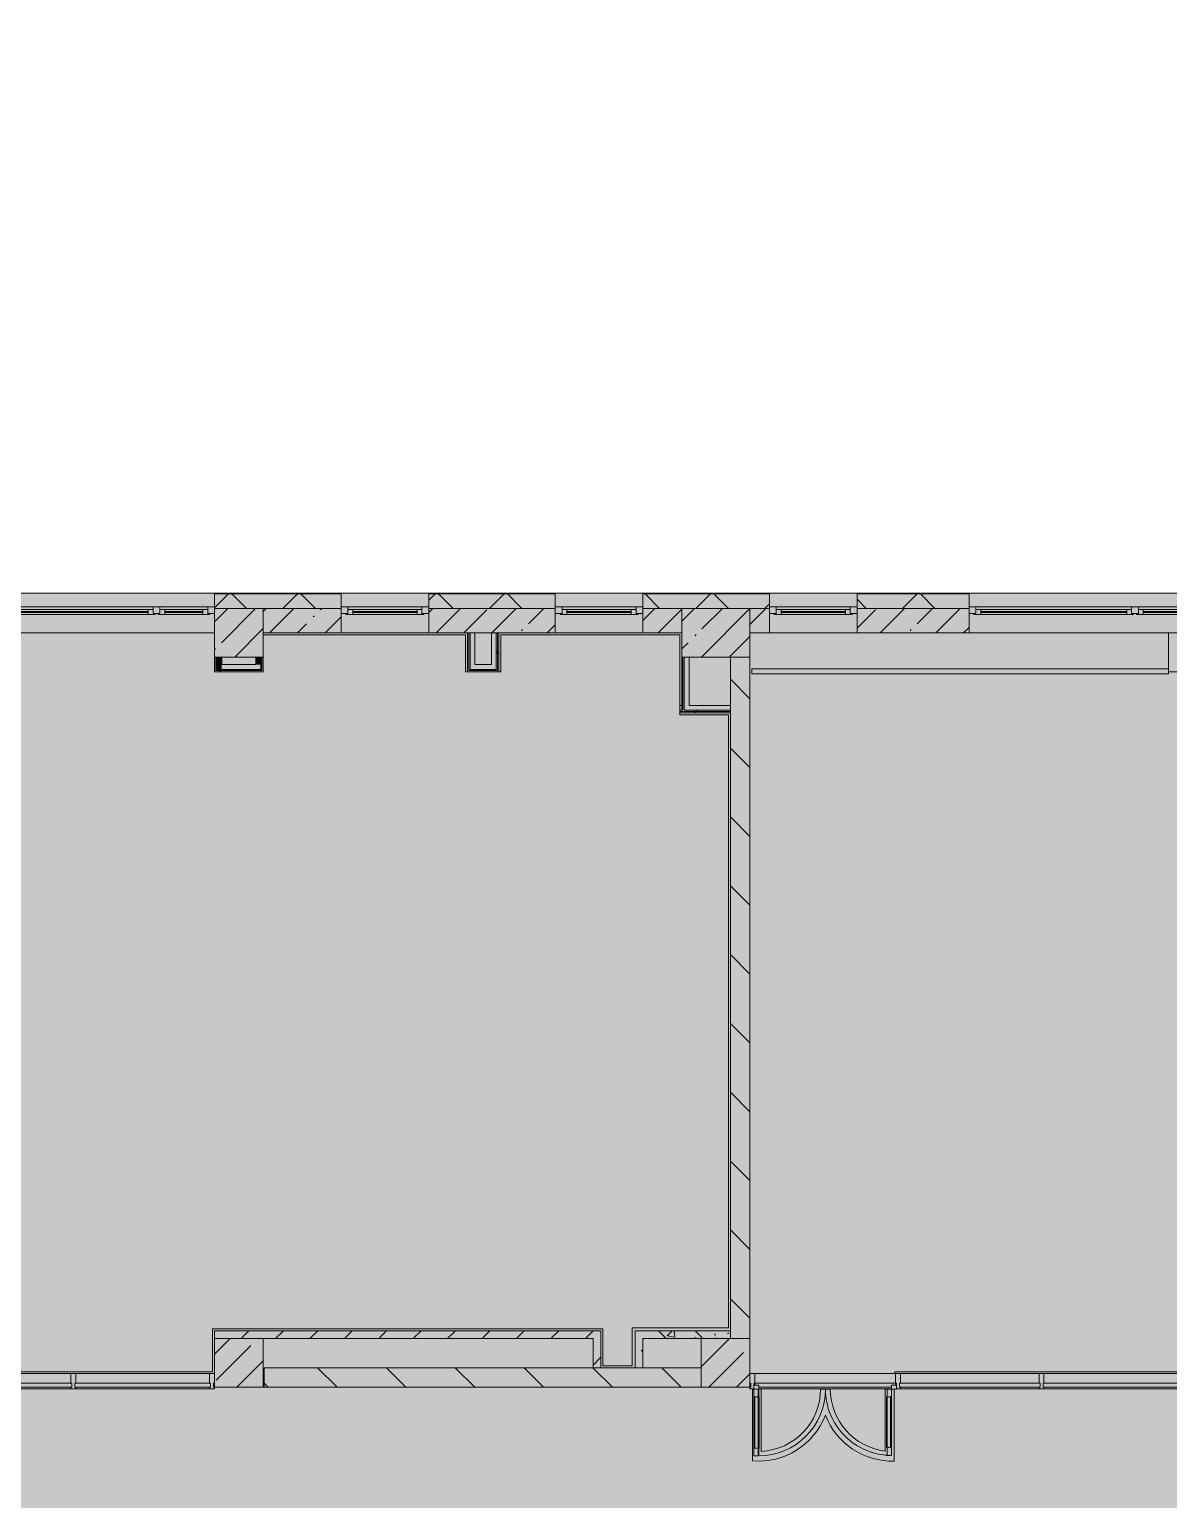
# Model space of a CAD drawing. Header units: millimetres. Extents: x 81731 to 272849, y -8553 to 29000.
# Drawn here: x 249488 to 261189, y 12246 to 27348 of the extents above; entities that cross this region are included whole.
import ezdxf

# ---------------------------------------------------------------- set-up
doc = ezdxf.new("R2010")
doc.units = ezdxf.units.MM
doc.layers.add('A-DETL-GENF-1', color=7, linetype='Continuous', lineweight=9, true_color=0xc0c0c0, transparency=0.4)
for name, color, linetype, lineweight, true_color in [('A-DETL-GENF-2', 7, 'Continuous', 5, 0xe2e2e2), ('A-DETL-GENF-3', 7, 'Continuous', 5, 0xb7b7b7), ('A-DOOR-3', 7, 'Continuous', 5, 0xb7b7b7), ('A-FLOR-2', 7, 'Continuous', 5, 0xb7b7b7), ('A-GLAZ-2', 7, 'Continuous', 5, 0x737373), ('A-GLAZ-CURT-3', 7, 'Continuous', 5, 0x737373), ('A-GLAZ-CWMG-4', 7, 'Continuous', 5, 0x737373), ('A-WALL-7', 7, 'Continuous', 5, 0x737373), ('A-WALL-8', 7, 'Continuous', 9, 0x737373), ('I-WALL-22', 7, 'Continuous', 5, 0xe7e7e7), ('I-WALL-23', 7, 'Continuous', 9, 0xe7e7e7), ('I-WALL-25', 7, 'Continuous', 5, 0x737373), ('I-WALL-26', 7, 'Continuous', 5, 0x787878), ('S-COLS-2', 7, 'Continuous', 5, 0x737373)]:
    doc.layers.add(name, color=color, linetype=linetype, lineweight=lineweight, true_color=true_color)
for name, color, linetype, lineweight in [('A-GLAZ-CURT-2', 7, 'Continuous', 5), ('A-WALL-6', 7, 'Continuous', 5), ('I-WALL-24', 7, 'Continuous', 5), ('S-COLS-1', 7, 'Continuous', 5)]:
    doc.layers.add(name, color=color, linetype=linetype, lineweight=lineweight)
pattern_1 = [(45, (145838.57, 0), (-285.1231, 285.1231), []), (45, (146123.7, 0), (-285.1231, 285.1231), [504.031, -100.806, 16.764, -84.042])]
pattern_2 = [(135, (145838.57, 0), (-353.5534, -353.5534), [])]
pattern_3 = [(135, (145838.57, 0), (-377.1708, -377.1708), [533.4, -88.9, 17.78, -88.9]), (135, (145838.57, 376.94), (-377.1708, -377.1708), []), (50, (145838.57, 0), (637.6445, -55.7866), [66.675, -733.425]), (355, (145838.6, 0), (-123.3494, 668.6992), [53.34, -586.74]), (100.451, (145891.7, -4.65), (514.299, 612.908), [56.665, -623.315]), (46.184, (145838.6, 177.8), (948.7764, -147.1497), [100.012, -1100.137]), (96.636, (145917.6, 165.5), (830.909, 865.997), [84.998, -934.973]), (351.184, (145838.6, 177.8), (830.918, 865.988), [80.01, -880.11]), (21, (145927.47, 133.35), (530.6506, -357.9283), [66.675, -733.425]), (326, (145927.5, 133.35), (216.308, 644.6585), [53.34, -586.74]), (71.451, (145971.7, 103.5), (746.9596, 286.7243), [56.665, -623.315]), (37.5, (145838.57, 0), (10.81053, 295.9426), [16.764, -562.864, 16.764, -578.866, -588.962]), (37.5, (145838.57, 0), (10.81053, 295.9426), [-1175.258, 16.764, -572.198]), (7.5, (145838.57, 0), (233.8692, 350.63175), [16.764, -322.834, 16.764, -549.529, -224.472]), (7.5, (145838.57, 0), (233.8692, 350.63175), [-905.891, 16.764, -207.708]), (327.5, (145640.32, 0), (474.5678, -20.0513), [16.764, -205.486, 16.764, -676.656, -920.115]), (327.5, (145640.32, 0), (474.5678, -20.0513), [-915.67, 16.764, -903.351]), (317.5, (145551.42, 0), (518.4522, 88.9934), [16.764, -272.161, 16.764, -443.738, -653.415]), (317.5, (145551.42, 0), (518.4522, 88.9934), [-749.427, 16.764, -636.651])]
pattern_4 = [(45, (145838.6, 0), (-530.33, 530.33), []), (135, (145838.6, 0), (-530.33, -530.33), [])]
pattern_5 = [(45, (145838.57, 0), (-176.7767, 176.7767), [])]

# ---------------------------------------------------------------- blocks, each defined once
blk = doc.blocks.new('120_Окно_СКБ_1Ст - 120_Окно_СКБ_1Ст 900х2500_h_ с форточкой-22877787-2_4_3_птичка')
at = {"layer": 'A-GLAZ-2'}
for p, q in [((-450, -127), (-450, -57)), ((-450, -57), (-380, -57)), ((450, -57), (-450, -57)), ((-380, -127), (-450, -127)), ((-450, -127), (-400, -127)), ((-380, -127), (-400, -127)), ((-400, -127), (-400, -137)), ((-400, -137), (400, -137)), ((400, -137), (-400, -137)), ((-380, -57), (-380, -127)), ((380, -87), (-380, -87)), ((-380, -87), (-380, -127)), ((-330, -137), (-330, -87)), ((-330, -107), (330, -107)), ((330, -117), (-330, -117)), ((330, -137), (330, -87)), ((380, -127), (380, -57)), ((380, -57), (450, -57)), ((380, -127), (380, -87)), ((450, -127), (380, -127)), ((400, -127), (380, -127)), ((400, -127), (450, -127)), ((400, -137), (400, -127)), ((450, -57), (450, -127))]:
    blk.add_line(p, q, dxfattribs=at)
blk = doc.blocks.new('120_Окно_СКБ_2Ст_Фрамуга сверху - 120_Окно_СКБ_2Ст_2300х2500_h_ ДОО-23103760-2_4_3_птичка')
at = {"layer": 'A-GLAZ-2'}
for p, q in [((-1150, -127), (-1150, -57)), ((-1150, -57), (-1080, -57)), ((1150, -57), (-1150, -57)), ((-1080, -127), (-1150, -127)), ((-1150, -127), (-1100, -127)), ((-1080, -127), (-1100, -127)), ((-1100, -127), (-1100, -137)), ((-1100, -137), (540, -137)), ((540, -137), (-1100, -137)), ((-1080, -57), (-1080, -127)), ((-1080, -57), (1080, -57)), ((520, -87), (-1080, -87)), ((-1080, -87), (-1080, -127)), ((-1030, -137), (-1030, -87)), ((-1030, -107), (470, -107)), ((470, -117), (-1030, -117)), ((470, -137), (470, -87)), ((520, -127), (520, -57)), ((520, -57), (590, -57)), ((520, -127), (520, -87)), ((590, -127), (520, -127)), ((540, -127), (520, -127)), ((540, -127), (570, -127)), ((540, -127), (570, -127)), ((540, -137), (540, -127)), ((590, -127), (570, -127)), ((570, -127), (570, -137)), ((570, -137), (1100, -137)), ((1100, -137), (570, -137)), ((590, -57), (590, -127)), ((1080, -87), (590, -87)), ((590, -87), (590, -127)), ((640, -137), (640, -87)), ((640, -107), (1030, -107)), ((1030, -117), (640, -117)), ((1030, -137), (1030, -87)), ((1080, -127), (1080, -57)), ((1080, -57), (1150, -57)), ((1080, -127), (1080, -87)), ((1150, -127), (1080, -127)), ((1100, -127), (1080, -127)), ((1100, -127), (1150, -127)), ((1100, -137), (1100, -127)), ((1150, -57), (1150, -127))]:
    blk.add_line(p, q, dxfattribs=at)
blk = doc.blocks.new('120_Окно_СКБ_2Ст_Фрамуга сверху - 120_Окно_СКБ_2Ст_2300х2500_h_ ДОО-V168-2_4_3_птичка')
at = {"layer": 'A-GLAZ-2'}
for p, q in [((-1150, -127), (-1150, -57)), ((-1150, -57), (-1080, -57)), ((1150, -57), (-1150, -57)), ((-1080, -127), (-1150, -127)), ((-1150, -127), (-1100, -127)), ((-1080, -127), (-1100, -127)), ((-1100, -127), (-1100, -137)), ((-1100, -137), (540, -137)), ((540, -137), (-1100, -137)), ((-1080, -57), (-1080, -127)), ((-1080, -57), (1080, -57)), ((520, -87), (-1080, -87)), ((-1080, -87), (-1080, -127)), ((-1030, -137), (-1030, -87)), ((-1030, -107), (470, -107)), ((470, -117), (-1030, -117)), ((470, -137), (470, -87)), ((520, -127), (520, -57)), ((520, -57), (590, -57)), ((520, -127), (520, -87)), ((590, -127), (520, -127)), ((540, -127), (520, -127)), ((540, -127), (570, -127)), ((540, -127), (570, -127)), ((540, -137), (540, -127)), ((590, -127), (570, -127)), ((570, -127), (570, -137)), ((570, -137), (1100, -137)), ((1100, -137), (570, -137)), ((590, -57), (590, -127)), ((1080, -87), (590, -87)), ((590, -87), (590, -127)), ((640, -137), (640, -87)), ((640, -107), (1030, -107)), ((1030, -117), (640, -117)), ((1030, -137), (1030, -87)), ((1080, -127), (1080, -57)), ((1080, -57), (1150, -57)), ((1080, -127), (1080, -87)), ((1150, -127), (1080, -127)), ((1100, -127), (1080, -127)), ((1100, -127), (1150, -127)), ((1100, -137), (1100, -127)), ((1150, -57), (1150, -127))]:
    blk.add_line(p, q, dxfattribs=at)
blk = doc.blocks.new('BSC_Колонна _Прямоугольная - 500х500-23282986-2_4_3_птичка')
at = {"layer": 'S-COLS-1'}
h = blk.add_hatch(dxfattribs=at)
h.set_pattern_fill('FP_135', color=256, style=0, pattern_type=2)
h.set_pattern_definition([(45, (-105800, -21150), (-285.1231, 285.1231), []), (45, (-105514.88, -21150), (-285.1231, 285.1231), [504.031, -100.806, 16.764, -84.042])])
h.paths.add_polyline_path([(-250, -250), (250, -250), (250, 250), (-250, 250), (-250, -95)])
at = {"layer": 'S-COLS-2'}
for p, q in [((250, 250), (-250, 250)), ((-250, 250), (-250, -250)), ((250, -250), (250, 250)), ((-250, -250), (250, -250))]:
    blk.add_line(p, q, dxfattribs=at)
blk = doc.blocks.new('BSC_Колонна _Прямоугольная - 700х500-V193-2_4_3_птичка')
at = {"layer": 'S-COLS-1'}
h = blk.add_hatch(dxfattribs=at)
h.set_pattern_fill('FP_147', color=256, style=0, pattern_type=2)
h.set_pattern_definition([(45, (-110700, -21150), (-285.1231, 285.1231), []), (45, (-110414.88, -21150), (-285.1231, 285.1231), [504.031, -100.806, 16.764, -84.042])])
h.paths.add_polyline_path([(-350, -250), (350, -250), (350, 250), (-350, 250)])
at = {"layer": 'S-COLS-2'}
for p, q in [((350, 250), (-350, 250)), ((-350, 250), (-350, -250)), ((350, -250), (350, 250)), ((-350, -250), (350, -250))]:
    blk.add_line(p, q, dxfattribs=at)
blk = doc.blocks.new('Прямоугольный импост - Импост структурный с накладкой - 160мм Темный-V232-2_4_3_птичка')
at = {"layer": 'A-GLAZ-CWMG-4'}
for p, q in [((-50, 0), (-50, 17)), ((-50, 17), (0, 17)), ((-40, 0), (-50, 0)), ((-40, -40), (-40, 0)), ((0, 0), (-10, 0)), ((-10, 0), (-10, -40)), ((0, 17), (0, 0)), ((-50, -140), (-50, -40)), ((-50, -40), (-40, -40)), ((0, -140), (-50, -140)), ((-10, -40), (0, -40)), ((0, -40), (0, -140))]:
    blk.add_line(p, q, dxfattribs=at)
blk = doc.blocks.new('Системная панель - Стекло - 40мм-32427251-2_4_3_птичка')
at = {"layer": 'A-GLAZ-CURT-2'}
h = blk.add_hatch(dxfattribs=at)
h.set_pattern_fill('FP_162', color=256, style=0, pattern_type=2)
h.set_pattern_definition([(45, (-105312.5, -12900), (-1414.214, 1414.214), [1000, -3000]), (45, (-106312.5, -13400), (-1414.214, 1414.214), [3000, -1000]), (45, (-104312.5, -13900), (-1414.214, 1414.214), [1000, -3000])])
h.paths.add_polyline_path([(-218, 0), (697, 0), (697, 40), (-697, 40), (-697, 0)])
at = {"layer": 'A-GLAZ-CURT-3'}
for p, q in [((697, 40), (-697, 40)), ((-697, 40), (-697, 0)), ((697, 0), (697, 40)), ((-697, 0), (697, 0))]:
    blk.add_line(p, q, dxfattribs=at)
blk = doc.blocks.new('Прямоугольный импост - Импост структурный с накладкой - 160мм Темный-32427249-2_4_3_птичка')
at = {"layer": 'A-GLAZ-CWMG-4'}
for p, q in [((105500, 13540), (104125, 13540)), ((105500, 13383), (104125, 13383))]:
    blk.add_line(p, q, dxfattribs=at)
blk = doc.blocks.new('Системная панель - Стекло - 40мм-32427252-2_4_3_птичка')
at = {"layer": 'A-GLAZ-CURT-3'}
for p, q in [((720, 40), (-720, 40)), ((-720, 40), (-720, 0)), ((-720, 0), (720, 0)), ((720, 0), (720, 40))]:
    blk.add_line(p, q, dxfattribs=at)
blk = doc.blocks.new('Прямоугольный импост - Импост структурный с накладкой - 160мм Темный-32427250-2_4_3_птичка')
at = {"layer": 'A-GLAZ-CWMG-4'}
for p, q in [((104075, 13540), (102655, 13540)), ((104075, 13383), (102655, 13383))]:
    blk.add_line(p, q, dxfattribs=at)
blk = doc.blocks.new('Прямоугольный импост - Импост структурный с накладкой - 160мм Темный-V234-2_4_3_птичка')
at = {"layer": 'A-GLAZ-CWMG-4'}
for p, q in [((-25, 0), (-25, 17)), ((-25, 17), (25, 17)), ((-15, 0), (-25, 0)), ((-15, -40), (-15, 0)), ((25, 0), (15, 0)), ((15, 0), (15, -40)), ((25, 17), (25, 0)), ((-25, -140), (-25, -40)), ((-25, -40), (-15, -40)), ((25, -140), (-25, -140)), ((15, -40), (25, -40)), ((25, -40), (25, -140))]:
    blk.add_line(p, q, dxfattribs=at)
blk = doc.blocks.new('Прямоугольный импост - Импост структурный с накладкой - 160мм Темный-32356295-2_4_3_птичка')
at = {"layer": 'A-GLAZ-CWMG-4'}
for p, q in [((-50, 40), (-50, 140)), ((-50, 140), (0, 140)), ((-40, 40), (-50, 40)), ((-40, 20), (-40, 40)), ((-10, 40), (-10, 0)), ((0, 40), (-10, 40)), ((-10, 0), (0, 0)), ((0, 140), (0, 40)), ((0, 0), (0, -17)), ((0, -17), (-36, -17))]:
    blk.add_line(p, q, dxfattribs=at)
blk = doc.blocks.new('Системная панель - Стекло - 40мм-32428871-2_4_3_птичка')
at = {"layer": 'A-GLAZ-CURT-3'}
for p, q in [((749, 0), (-749, 0)), ((-749, 0), (-749, -40)), ((749, -40), (749, 0)), ((-749, -40), (749, -40))]:
    blk.add_line(p, q, dxfattribs=at)
blk = doc.blocks.new('Дверь_Витражная_остекление_ - ВВ-23-32429828-2_4_3_птичка')
at = {"layer": 'A-DETL-GENF-2'}
for points in [[(-682.5, 700), (-682.5, 20), (-637.5, 20), (-637.5, 700)], [(687.5, 705), (687.5, 20), (732.5, 20), (732.5, 705)]]:
    blk.add_hatch(color=256, dxfattribs=at).paths.add_polyline_path(points)
at = {"layer": 'A-DETL-GENF-3'}
for p, q in [((-682.5, 700), (-637.5, 700)), ((-682.5, 700), (-682.5, 20)), ((-637.5, 700), (-682.5, 700)), ((-682.5, 700), (-682.5, 20)), ((-682.5, 620), (-637.5, 620)), ((-672.5, 620), (-672.5, 100)), ((-637.5, 700), (-637.5, 20)), ((-637.5, 20), (-637.5, 700)), ((-628.5, 620), (-628.5, 100)), ((678.5, 625), (678.5, 100)), ((732.5, 705), (687.5, 705)), ((687.5, 705), (687.5, 20)), ((732.5, 705), (687.5, 705)), ((687.5, 705), (687.5, 20)), ((732.5, 625), (687.5, 625)), ((722.5, 625), (722.5, 100)), ((732.5, 705), (732.5, 20)), ((732.5, 20), (732.5, 705)), ((-682.5, 100), (-637.5, 100)), ((-637.5, 20), (-682.5, 20)), ((-682.5, 20), (-637.5, 20)), ((732.5, 100), (687.5, 100))]:
    blk.add_line(p, q, dxfattribs=at)
at = {"layer": 'A-DOOR-3'}
for p, q in [((-682.5, 700), (-682.5, 20)), ((682.5, 705), (682.5, 20)), ((-682.5, 20), (-732.5, 20)), ((-732.5, 20), (-732.5, -20)), ((-682.5, -20), (-682.5, 20)), ((732.5, 20), (682.5, 20)), ((682.5, 20), (682.5, -20)), ((732.5, -20), (732.5, 20)), ((-732.5, -20), (-682.5, -20)), ((682.5, -20), (732.5, -20))]:
    blk.add_line(p, q, dxfattribs=at)
for centre, radius, start, end in [((-682.5, 20), 680, 360, 90), ((682.5, 20), 685, 90, 180)]:
    blk.add_arc(centre, radius, start, end, dxfattribs=at)
blk = doc.blocks.new('Прямоугольный импост - Импост структурный с накладкой - 160мм Темный-32428730-2_4_3_птичка')
at = {"layer": 'A-GLAZ-CWMG-4'}
for p, q in [((111101, 13540), (112546, 13540)), ((111101, 13420), (111101, 13440)), ((111101, 13440), (112546, 13440)), ((111141, 13400), (112506, 13400)), ((111141, 13383), (112506, 13383)), ((112546, 13440), (112546, 13420))]:
    blk.add_line(p, q, dxfattribs=at)
blk = doc.blocks.new('Прямоугольный импост - Импост структурный с накладкой - 160мм Темный-32428868-2_4_3_птичка')
at = {"layer": 'A-GLAZ-CWMG-4'}
for p, q in [((114071, 13540), (115549, 13540)), ((114071, 13383), (115549, 13383))]:
    blk.add_line(p, q, dxfattribs=at)
blk = doc.blocks.new('Системная панель - Стекло - 40мм-32428872-2_4_3_птичка')
at = {"layer": 'A-GLAZ-CURT-2'}
h = blk.add_hatch(dxfattribs=at)
h.set_pattern_fill('FP_163', color=256, style=0, pattern_type=2)
h.set_pattern_definition([(225, (113808, 12900), (1414.214, -1414.214), [1000, -3000]), (225, (114808, 13400), (1414.214, -1414.214), [3000, -1000]), (225, (112808, 13900), (1414.214, -1414.214), [1000, -3000])])
h.paths.add_polyline_path([(-723, 0), (-723, -40), (722, -40), (722, 0), (-561, 0)])
at = {"layer": 'A-GLAZ-CURT-3'}
for p, q in [((722, 0), (-723, 0)), ((-723, 0), (-723, -40)), ((722, -40), (722, 0)), ((-723, -40), (722, -40))]:
    blk.add_line(p, q, dxfattribs=at)
blk = doc.blocks.new('Прямоугольный импост - Импост структурный с накладкой - 160мм Темный-32428869-2_4_3_птичка')
at = {"layer": 'A-GLAZ-CWMG-4'}
for p, q in [((112596, 13540), (114021, 13540)), ((112596, 13383), (114021, 13383))]:
    blk.add_line(p, q, dxfattribs=at)
blk = doc.blocks.new('Прямоугольный импост - Импост структурный с накладкой - 160мм Темный-32356291-2_4_3_птичка')
at = {"layer": 'A-GLAZ-CWMG-4'}
for p, q in [((-25, 40), (-25, 140)), ((-25, 140), (25, 140)), ((-15, 40), (-25, 40)), ((-25, -17), (-25, 0)), ((-25, 0), (-15, 0)), ((-15, 0), (-15, 40)), ((15, 40), (15, 20)), ((25, 40), (15, 40)), ((25, 140), (25, 40)), ((15, -17), (-25, -17))]:
    blk.add_line(p, q, dxfattribs=at)
blk = doc.blocks.new('Прямоугольный импост - Импост структурный с накладкой - 160мм Темный-30755836-2_4_3_птичка')
at = {"layer": 'A-GLAZ-CWMG-4'}
for p, q in [((-25, 40), (-25, 140)), ((-25, 140), (25, 140)), ((-15, 40), (-25, 40)), ((-25, -17), (-25, 0)), ((-25, 0), (-15, 0)), ((-15, 0), (-15, 40)), ((15, 40), (15, 0)), ((25, 40), (15, 40)), ((15, 0), (25, 0)), ((25, 140), (25, 40)), ((25, 0), (25, -17)), ((25, -17), (-25, -17))]:
    blk.add_line(p, q, dxfattribs=at)

msp = doc.modelspace()

# ---------------------------------------------------------------- hatches: boundary and pattern name
at = {"layer": 'A-DETL-GENF-1'}
msp.add_hatch(color=256, dxfattribs=at).paths.add_polyline_path([(268055.5, -258), (271076.6, -258), (271076.6, 21558), (239146.6, 21558), (239146.6, 27348), (230698.6, 27348), (230698.6, 5750), (235040.6, 5750), (235040.6, -258), (267128, -258)])
at = {"layer": 'A-WALL-6'}
h = msp.add_hatch(dxfattribs=at)
h.set_pattern_fill('FP_66', color=256, style=0, pattern_type=2)
h.set_pattern_definition([(45, (145838.57, 0), (-353.5534, 353.5534), []), (135, (145838.57, 0), (-353.5534, -353.5534), [])])
h.paths.add_polyline_path([(271068.6, 21400), (271068.6, 21550), (265988.8, 21550), (265988.8, 21400), (270918.6, 21400)])
h.paths.add_polyline_path([(265088.8, 21400), (265088.8, 21550), (263739, 21550), (263739, 21400), (264345.4, 21400)])
h.paths.add_polyline_path([(252287.7, 21400), (252689, 21400), (252689, 21550), (251388.8, 21550), (251388.8, 21400), (251888.6, 21400)])
h.paths.add_polyline_path([(254889, 21400), (254889, 21550), (253589, 21550), (253589, 21400), (254142.7, 21400)])
h.paths.add_polyline_path([(255789, 21400), (257088.6, 21400), (257088.6, 21550), (255789, 21550)])
h.paths.add_polyline_path([(261939, 21400), (262839, 21400), (262839, 21550), (261439, 21550), (261439, 21400), (261562.9, 21400)])
h.paths.add_polyline_path([(259139, 21400), (259139, 21550), (257988.6, 21550), (257988.6, 21400)])
h.paths.add_polyline_path([(249088.8, 21400), (249088.8, 21550), (247888.6, 21550), (247888.6, 21400), (248577.6, 21400)])
h.paths.add_polyline_path([(239146.6, 21400), (239148.6, 21400), (239144.5, 21550), (238898.6, 21550), (238898.6, 21400), (239105.5, 21400)])
h.paths.add_polyline_path([(242448.6, 21400), (246988.6, 21400), (246988.6, 21550), (242448.6, 21550)])
at = {"layer": 'I-WALL-22'}
msp.add_hatch(color=256, dxfattribs=at).paths.add_polyline_path([(256263.6, 20404), (256263.6, 20900), (256213.6, 20900), (256213.6, 20404)])
at = {"layer": 'I-WALL-23'}
for points in [[(254063.6, 20774), (254063.6, 21150), (254013.6, 21150), (254013.6, 20774)], [(254283.6, 20824), (254283.6, 21150), (254233.6, 21150), (254233.6, 20824)], [(251463.6, 20774), (251463.6, 20900), (251413.6, 20900), (251413.6, 20774)], [(251863.6, 20824), (251863.6, 20900), (251813.6, 20900), (251813.6, 20824)], [(251463.6, 20774), (251863.6, 20774), (251863.6, 20824), (251463.6, 20824)], [(254063.6, 20774), (254283.6, 20774), (254283.6, 20824), (254063.6, 20824)]]:
    msp.add_hatch(color=256, dxfattribs=at).paths.add_polyline_path(points)
h = msp.add_hatch(color=256, dxfattribs=at)
h.paths.add_polyline_path([(256188.6, 20354), (256188.6, 20404), (256168.6, 20404), (256168.6, 20354)])
h.paths.add_polyline_path([(256688.6, 20354), (256688.6, 20404), (256213.6, 20404), (256213.6, 20354)])
at = {"layer": 'I-WALL-24'}
h = msp.add_hatch(dxfattribs=at)
h.set_pattern_fill('FP_74', color=256, style=0, pattern_type=2)
h.set_pattern_definition(pattern_1)
h.paths.add_polyline_path([(257988.6, 21150), (259139, 21150), (259139, 21400), (257988.6, 21400)])
h.paths.add_polyline_path([(261939, 21150), (262839, 21150), (262839, 21400), (261939, 21400), (261939, 21239.3)])
h.paths.add_polyline_path([(267048.6, 21150), (267048.6, 21400), (266688.6, 21400), (266688.6, 21150)])
h.paths.add_polyline_path([(264354.1, 21150), (265088.8, 21150), (265088.8, 21400), (263739, 21400), (263739, 21150), (264345.4, 21150)])
h.paths.add_polyline_path([(246976.1, 21150), (246988.6, 21150), (246988.6, 21400), (246638.6, 21400), (246638.6, 21150), (246963.6, 21150)])
h.paths.add_polyline_path([(248577.6, 21150), (249088.8, 21150), (249088.8, 21400), (247888.6, 21400), (247888.6, 21150)])
h.paths.add_polyline_path([(251888.6, 21150), (252689, 21150), (252689, 21400), (251888.6, 21400)])
h.paths.add_polyline_path([(254142.7, 21150), (254889, 21150), (254889, 21400), (253589, 21400), (253589, 21150), (254063.6, 21150)])
h.paths.add_polyline_path([(257088.6, 21150), (257088.6, 21400), (256888.6, 21400), (256888.6, 21150), (256925.3, 21150)])
h.paths.add_polyline_path([(256188.6, 21150), (256188.6, 21400), (255789, 21400), (255789, 21150), (255997.8, 21150)])
h = msp.add_hatch(dxfattribs=at)
h.set_pattern_fill('FP_160', color=256, style=0, pattern_type=2)
h.set_pattern_definition(pattern_4)
h.paths.add_polyline_path([(254283.6, 20774), (254296.1, 20774), (254296.1, 21150), (254283.6, 21150), (254283.6, 20824)])
h = msp.add_hatch(dxfattribs=at)
h.set_pattern_fill('FP_160', color=256, style=0, pattern_type=2)
h.set_pattern_definition(pattern_4)
h.paths.add_polyline_path([(254308.6, 20761.5), (254308.6, 21150), (254296.1, 21150), (254296.1, 20761.5)])
h = msp.add_hatch(dxfattribs=at)
h.set_pattern_fill('FP_77', color=256, style=0, pattern_type=2)
h.set_pattern_definition(pattern_2)
h.paths.add_polyline_path([(256888.6, 13900), (256888.6, 20900), (256688.6, 20900), (256688.6, 13900)])
h = msp.add_hatch(dxfattribs=at)
h.set_pattern_fill('FP_160', color=256, style=0, pattern_type=2)
h.set_pattern_definition(pattern_4)
h.paths.add_polyline_path([(251401.1, 20749), (251888.6, 20749), (251888.6, 20761.5), (251401.1, 20761.5)])
h = msp.add_hatch(dxfattribs=at)
h.set_pattern_fill('FP_160', color=256, style=0, pattern_type=2)
h.set_pattern_definition(pattern_4)
h.paths.add_polyline_path([(251413.6, 20761.5), (251876.1, 20761.5), (251876.1, 20774), (251413.6, 20774)])
h = msp.add_hatch(dxfattribs=at)
h.set_pattern_fill('FP_160', color=256, style=0, pattern_type=2)
h.set_pattern_definition(pattern_4)
h.paths.add_polyline_path([(256688.6, 20341.5), (256688.6, 20354), (256168.6, 20354), (256168.6, 20341.5)])
h = msp.add_hatch(dxfattribs=at)
h.set_pattern_fill('FP_160', color=256, style=0, pattern_type=2)
h.set_pattern_definition(pattern_4)
h.paths.add_polyline_path([(256688.6, 20329), (256688.6, 20341.5), (256168.6, 20341.5), (256168.6, 20329)])
h = msp.add_hatch(dxfattribs=at)
h.set_pattern_fill('FP_78', color=256, style=0, pattern_type=2)
h.set_pattern_definition(pattern_5)
h.paths.add_polyline_path([(255358.6, 13900), (255358.6, 13980), (251388.6, 13980), (251388.6, 13900), (255278.6, 13900)])
h = msp.add_hatch(dxfattribs=at)
h.set_pattern_fill('FP_78', color=256, style=0, pattern_type=2)
h.set_pattern_definition(pattern_5)
h.paths.add_polyline_path([(255358.6, 13600), (255358.6, 13900), (255278.6, 13900), (255278.6, 13600)])
h = msp.add_hatch(dxfattribs=at)
h.set_pattern_fill('FP_77', color=256, style=0, pattern_type=2)
h.set_pattern_definition(pattern_2)
h.paths.add_polyline_path([(256388.6, 13400), (256388.6, 13600), (251898.6, 13600), (251898.6, 13400), (255997.8, 13400)])
at = {"layer": 'I-WALL-26'}
h = msp.add_hatch(dxfattribs=at)
h.set_pattern_fill('FP_81', color=256, style=0, pattern_type=2)
h.set_pattern_definition(pattern_3)
h.paths.add_polyline_path([(255788.6, 13600), (255788.6, 13980), (255708.6, 13980), (255708.6, 13600)])
h = msp.add_hatch(dxfattribs=at)
h.set_pattern_fill('FP_81', color=256, style=0, pattern_type=2)
h.set_pattern_definition(pattern_3)
h.paths.add_polyline_path([(256688.6, 13900), (256688.6, 13980), (255788.6, 13980), (255788.6, 13900), (255997.8, 13900)])
at = {"layer": 'S-COLS-1'}
h = msp.add_hatch(dxfattribs=at)
h.set_pattern_fill('FP_74', color=256, style=0, pattern_type=2)
h.set_pattern_definition(pattern_1)
h.paths.add_polyline_path([(251888.6, 13400), (251888.6, 13900), (251388.6, 13900), (251388.6, 13400)])
h = msp.add_hatch(dxfattribs=at)
h.set_pattern_fill('FP_74', color=256, style=0, pattern_type=2)
h.set_pattern_definition(pattern_1)
h.paths.add_polyline_path([(256388.6, 13400), (256888.6, 13400), (256888.6, 13900), (256388.6, 13900), (256388.6, 13534.8)])

# ---------------------------------------------------------------- linework, layer by layer
at = {"layer": 'A-FLOR-2'}
for p, q in [((253967.6, 21130), (251888.6, 21130)), ((253967.6, 20748), (253967.6, 21130)), ((256167.6, 21130), (254329.6, 21130)), ((254329.6, 21130), (254329.6, 20748)), ((256167.6, 20308), (256167.6, 21130)), ((254329.6, 20748), (253967.6, 20748)), ((256667.6, 20308), (256167.6, 20308)), ((256667.6, 14011), (256667.6, 20308)), ((251368.6, 13557), (251368.6, 14000)), ((251368.6, 14000), (255378.6, 14000)), ((255378.6, 14000), (255378.6, 13620)), ((255677.6, 13620), (255677.6, 14011)), ((255677.6, 14011), (256667.6, 14011)), ((255378.6, 13620), (255677.6, 13620)), ((248493.6, 13557), (251368.6, 13557)), ((258378.6, 13540), (258378.6, 13557)), ((258378.6, 13557), (261438.6, 13557)), ((251898.6, 13400), (251888.6, 13400)), ((256888.6, 13400.5), (256899.4, 13400.5)), ((256925.3, 13378.5), (256914.4, 13378.5)), ((256914.4, 13378.5), (256914.4, 12642.4)), ((257003.8, 13378.5), (256974.1, 13378.5)), ((257003.8, 12740.7), (257003.8, 13378.5)), ((257714.1, 13380), (257614.1, 13380)), ((258344.1, 13381.5), (258279.3, 13381.5)), ((258279.3, 13381.5), (258279.3, 12744.4)), ((258371.7, 12640.2), (258371.7, 13380))]:
    msp.add_line(p, q, dxfattribs=at)
for centre, radius, start, end in [((256974.1, 13380), 640, 272.66078, 0), ((258354.1, 13380), 640, 180, 263.29215), ((256974.1, 13380), 740, 265.37807, 338.81722), ((258354.1, 13380), 740, 201.18278, 271.36364)]:
    msp.add_arc(centre, radius, start, end, dxfattribs=at)
at = {"layer": 'A-WALL-7'}
for p, q in [((255789, 21558), (242448.6, 21558)), ((251388.8, 21558), (251388.8, 21400)), ((252689, 21400), (252689, 21558)), ((253589, 21558), (253589, 21400)), ((254889, 21400), (254889, 21558)), ((265988.8, 21558), (255789, 21558)), ((255789, 21558), (255789, 21400)), ((257088.6, 21400), (257088.6, 21558)), ((257988.6, 21558), (257988.6, 21400)), ((259139, 21400), (259139, 21558))]:
    msp.add_line(p, q, dxfattribs=at)
at = {"layer": 'A-WALL-8'}
for p, q in [((252689, 21553), (251388.8, 21553)), ((252689, 21550), (251388.8, 21550)), ((254889, 21553), (253589, 21553)), ((254889, 21550), (253589, 21550)), ((257088.6, 21553), (255789, 21553)), ((257088.6, 21550), (255789, 21550)), ((259139, 21553), (257988.6, 21553)), ((259139, 21550), (257988.6, 21550)), ((252689, 21400), (251888.6, 21400)), ((254889, 21400), (253589, 21400)), ((256188.6, 21400), (255789, 21400)), ((257088.6, 21400), (256888.6, 21400)), ((259139, 21400), (257988.6, 21400)), ((254063.6, 21150), (253988.6, 21150)), ((254001.1, 20761.5), (254001.1, 21150)), ((254013.6, 20774), (254013.6, 21150)), ((254308.6, 21150), (254233.6, 21150)), ((254283.6, 21150), (254283.6, 20774)), ((254296.1, 21150), (254296.1, 20761.5)), ((251401.1, 20761.5), (251401.1, 20900)), ((251413.6, 20774), (251413.6, 20900)), ((251863.6, 20900), (251863.6, 20774)), ((251876.1, 20900), (251876.1, 20761.5)), ((256201.1, 20900), (256201.1, 20354)), ((256213.6, 20900), (256213.6, 20354)), ((251876.1, 20761.5), (251401.1, 20761.5)), ((251863.6, 20774), (251413.6, 20774)), ((254296.1, 20761.5), (254001.1, 20761.5)), ((254283.6, 20774), (254013.6, 20774)), ((256188.6, 20404), (256188.6, 20354)), ((256188.6, 20354), (256168.6, 20354)), ((256688.6, 20341.5), (256168.6, 20341.5)), ((256688.6, 20354), (256213.6, 20354)), ((256688.6, 13900), (256688.6, 13980)), ((255278.6, 13600), (255358.6, 13600))]:
    msp.add_line(p, q, dxfattribs=at)
at = {"layer": 'I-WALL-25'}
for p, q in [((252689, 21150), (252689, 21400)), ((253589, 21400), (253589, 21150)), ((254889, 21150), (254889, 21400)), ((255789, 21400), (255789, 21150)), ((257088.6, 21150), (257088.6, 21400)), ((257988.6, 21400), (257988.6, 21150)), ((259139, 21150), (259139, 21400)), ((251388.6, 21150), (246988.6, 21150)), ((253988.6, 21150), (251888.6, 21150)), ((253988.6, 21150), (253988.6, 20749)), ((254063.6, 21150), (254233.6, 21150)), ((254063.6, 20824), (254063.6, 21150)), ((254233.6, 21150), (254233.6, 20824)), ((256188.6, 21150), (254308.6, 21150)), ((254308.6, 20749), (254308.6, 21150)), ((261439, 21150), (256888.6, 21150)), ((261189, 21150), (261189, 20728)), ((251388.6, 20900), (251388.6, 20749)), ((251463.6, 20824), (251463.6, 20900)), ((251813.6, 20900), (251813.6, 20824)), ((251888.6, 20749), (251888.6, 20900)), ((256188.6, 20900), (256188.6, 20404)), ((256263.6, 20404), (256263.6, 20900)), ((256688.6, 20900), (256688.6, 13980)), ((256888.6, 13900), (256888.6, 20900)), ((251388.6, 20749), (251888.6, 20749)), ((251813.6, 20824), (251463.6, 20824)), ((253988.6, 20749), (254308.6, 20749)), ((254233.6, 20824), (254063.6, 20824)), ((256909.6, 20778), (261189, 20778)), ((256909.6, 20778), (256909.6, 20728)), ((261189, 20728), (256909.6, 20728)), ((261189, 20749), (261939, 20749)), ((256188.6, 20404), (256168.6, 20404)), ((256168.6, 20404), (256168.6, 20329)), ((256688.6, 20404), (256263.6, 20404)), ((256168.6, 20329), (256688.6, 20329)), ((255358.6, 13980), (251388.6, 13980)), ((251388.6, 13980), (251388.6, 13900)), ((251388.6, 13900), (255278.6, 13900)), ((255278.6, 13900), (255278.6, 13600)), ((255358.6, 13600), (255358.6, 13980)), ((255708.6, 13980), (255708.6, 13600)), ((256688.6, 13980), (255708.6, 13980)), ((255788.6, 13600), (255788.6, 13900)), ((255788.6, 13900), (256888.6, 13900)), ((255278.6, 13600), (251898.6, 13600)), ((251898.6, 13600), (251898.6, 13400)), ((256388.6, 13600), (255358.6, 13600)), ((256388.6, 13400), (256388.6, 13600)), ((251898.6, 13400), (256388.6, 13400))]:
    msp.add_line(p, q, dxfattribs=at)
at = {"layer": 'S-COLS-2'}
for p, q in [((251888.6, 13900), (251388.6, 13900)), ((251388.6, 13900), (251388.6, 13400)), ((251888.6, 13400), (251888.6, 13900)), ((256688.6, 13900), (256388.6, 13900)), ((256388.6, 13900), (256388.6, 13600)), ((256888.6, 13900), (256688.6, 13900)), ((256888.6, 13400), (256888.6, 13900)), ((256388.6, 13600), (256388.6, 13400)), ((251388.6, 13400), (251888.6, 13400)), ((256388.6, 13400), (256888.6, 13400))]:
    msp.add_line(p, q, dxfattribs=at)

# ---------------------------------------------------------------- block references
at = {"layer": 'A-DOOR-3', "rotation": 180}
msp.add_blockref('Дверь_Витражная_остекление_ - ВВ-23-32429828-2_4_3_птичка', (257661.6, 13400), dxfattribs=at)
at = {"layer": 'A-GLAZ-2'}
for name, p in [('120_Окно_СКБ_2Ст_Фрамуга сверху - 120_Окно_СКБ_2Ст_2300х2500_h_ ДОО-23103760-2_4_3_птичка', (250238.8, 21475)), ('120_Окно_СКБ_1Ст - 120_Окно_СКБ_1Ст 900х2500_h_ с форточкой-22877787-2_4_3_птичка', (253139, 21475)), ('120_Окно_СКБ_1Ст - 120_Окно_СКБ_1Ст 900х2500_h_ с форточкой-22877787-2_4_3_птичка', (255339, 21475)), ('120_Окно_СКБ_1Ст - 120_Окно_СКБ_1Ст 900х2500_h_ с форточкой-22877787-2_4_3_птичка', (257538.6, 21475)), ('120_Окно_СКБ_2Ст_Фрамуга сверху - 120_Окно_СКБ_2Ст_2300х2500_h_ ДОО-V168-2_4_3_птичка', (260289, 21475))]:
    msp.add_blockref(name, p, dxfattribs=at)
at = {"layer": 'A-GLAZ-CURT-3'}
for name, p in [('Системная панель - Стекло - 40мм-32427252-2_4_3_птичка', (249203.6, 13400)), ('Системная панель - Стекло - 40мм-32427251-2_4_3_птичка', (250651.1, 13400))]:
    msp.add_blockref(name, p, dxfattribs=at)
at = {"layer": 'A-GLAZ-CURT-3', "rotation": 180}
for name, p in [('Системная панель - Стекло - 40мм-32428872-2_4_3_птичка', (259146.6, 13400)), ('Системная панель - Стекло - 40мм-32428871-2_4_3_птичка', (260648.6, 13400))]:
    msp.add_blockref(name, p, dxfattribs=at)
at = {"layer": 'A-GLAZ-CWMG-4'}
for name in ['Прямоугольный импост - Импост структурный с накладкой - 160мм Темный-32427250-2_4_3_птичка', 'Прямоугольный импост - Импост структурный с накладкой - 160мм Темный-32427249-2_4_3_птичка', 'Прямоугольный импост - Импост структурный с накладкой - 160мм Темный-32428730-2_4_3_птичка', 'Прямоугольный импост - Импост структурный с накладкой - 160мм Темный-32428869-2_4_3_птичка', 'Прямоугольный импост - Импост структурный с накладкой - 160мм Темный-32428868-2_4_3_птичка']:
    msp.add_blockref(name, (145838.6, 0), dxfattribs=at)
at = {"layer": 'A-GLAZ-CWMG-4', "extrusion": (0, 0, -1), "rotation": 180}
for name, p in [('Прямоугольный импост - Импост структурный с накладкой - 160мм Темный-V234-2_4_3_птичка', (-249938.6, 13400)), ('Прямоугольный импост - Импост структурный с накладкой - 160мм Темный-V232-2_4_3_птичка', (-251388.6, 13400))]:
    msp.add_blockref(name, p, dxfattribs=at)
at = {"layer": 'A-GLAZ-CWMG-4', "extrusion": (0, 0, -1)}
for name, p in [('Прямоугольный импост - Импост структурный с накладкой - 160мм Темный-32356295-2_4_3_птичка', (-256889.1, 13400)), ('Прямоугольный импост - Импост структурный с накладкой - 160мм Темный-32356291-2_4_3_птичка', (-258409.1, 13400)), ('Прямоугольный импост - Импост структурный с накладкой - 160мм Темный-30755836-2_4_3_птичка', (-259884.1, 13400))]:
    msp.add_blockref(name, p, dxfattribs=at)
at = {"layer": 'S-COLS-2'}
for name, p in [('BSC_Колонна _Прямоугольная - 500х500-23282986-2_4_3_птичка', (251638.6, 21150)), ('BSC_Колонна _Прямоугольная - 700х500-V193-2_4_3_птичка', (256538.6, 21150))]:
    msp.add_blockref(name, p, dxfattribs=at)

doc.saveas('drawing.dxf')
